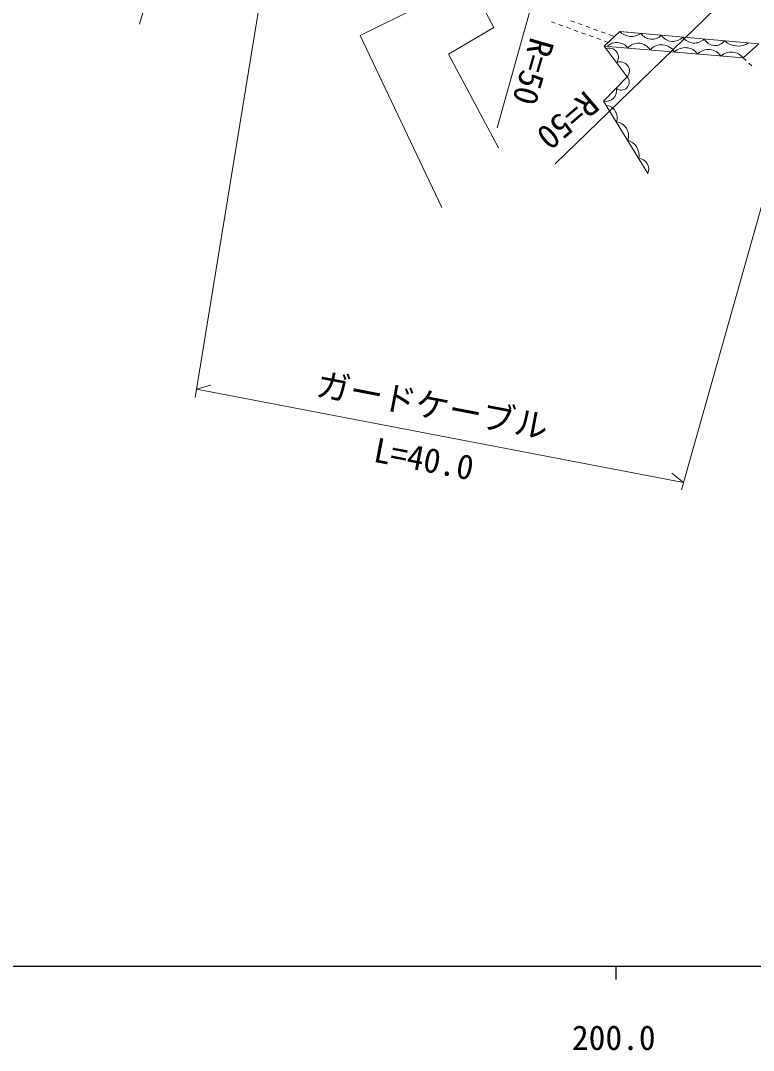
# Model space of a CAD drawing. Units: millimetres, scale not verified. Extents: x 40000 to 680000, y 20000 to 380000.
# Drawn here: x 223659 to 278246, y 198715 to 275408 of the extents above; entities that cross this region are included whole.
import ezdxf
from ezdxf.enums import TextEntityAlignment as Align

# ---------------------------------------------------------------- set-up
doc = ezdxf.new("R2010")
doc.units = ezdxf.units.MM
doc.header["$LTSCALE"] = 1000
for name, color, linetype, lineweight in [('M-BGD', 7, 'Continuous', 13), ('M-STR-HTXT', 7, 'Continuous', 13), ('M-TTL-BAND', 7, 'Continuous', 25)]:
    doc.layers.add(name, color=color, linetype=linetype, lineweight=lineweight)
doc.styles.add('ＭＳ ゴシック', font='')
doc.styles.get('ＭＳ ゴシック').set_extended_font_data('MS Gothic')

msp = doc.modelspace()

# ---------------------------------------------------------------- linework, layer by layer
at = {"layer": 'M-BGD'}
for p, q in [((264655, 275395), (264937, 275293)), ((263196, 275320), (263478, 275217)), ((263760, 275115), (264042, 275013)), ((264324, 274911), (264606, 274808)), ((264888, 274706), (265170, 274604)), ((265219, 275190), (265501, 275088)), ((265783, 274986), (266065, 274884)), ((266347, 274781), (266629, 274679)), ((266911, 274577), (267193, 274475)), ((248961, 274307), (255049, 261499)), ((265452, 274502), (265734, 274399)), ((266016, 274297), (266298, 274195)), ((266580, 274093), (266862, 273990)), ((267144, 273888), (267421, 273788)), ((267475, 274372), (267889, 274222)), ((277695, 272442), (277493, 272628)), ((278136, 272035), (277915, 272239))]:
    msp.add_line(p, q, dxfattribs=at)
for points in [[(248961, 274307), (257095, 278326), (258904, 274900), (255525, 272898), (259250, 265921)], [(267128, 273516), (268287, 274592), (278639, 273676)], [(267128, 273516), (268854, 271214), (267087, 269414), (270392, 264032)], [(267128, 273516), (277493, 272628), (278639, 273676)]]:
    msp.add_lwpolyline(points, dxfattribs=at)
for centre, radius, start, end in [((269165, 275451), 1228, 224.3767, 305.50286), ((270685, 274990), 970, 213.71979, 316.15977), ((272246, 274898), 1039, 213.92935, 315.95021), ((273849, 274787), 1052, 215.53824, 314.34132), ((275388, 274460), 909, 207.88251, 321.99705), ((277100, 274981), 1470, 227.36978, 302.50978), ((267515, 272681), 678, 323.23215, 110.50351), ((268074, 272788), 995, 35.45873, 134.75421), ((269665, 272687), 1034, 31.18693, 139.02601), ((271406, 272473), 1138, 31.44373, 138.76921), ((273173, 272261), 1133, 35.50154, 134.71141), ((274902, 272115), 1139, 35.1226, 135.09034), ((276596, 271908), 1151, 38.75299, 131.45995), ((268329, 271649), 682, 320.29498, 113.44068), ((268404, 270827), 594, 230.34415, 40.70712), ((267269, 270174), 780, 256.52743, 14.52384), ((267178, 268193), 918, 339.2622, 83.83613), ((267918, 266849), 1026, 339.72469, 83.37364), ((268553, 265365), 1175, 349.30108, 73.79725), ((269631, 264333), 818, 338.41123, 84.6871)]:
    msp.add_arc(centre, radius, start, end, dxfattribs=at)
msp.add_open_spline([(267644, 304423), (271964, 302730), (273138, 302257), (276724, 301051), (279874, 299991), (281703, 299600), (284853, 298540), (288838, 297200), (291074, 296438), (294951, 294811), (298411, 293359), (300238, 292297), (303607, 290647), (307032, 288969), (308865, 287851), (312344, 286292), (316323, 284509), (318601, 283616), (322688, 282100), (325957, 280887), (327797, 280225), (331126, 279187), (335537, 277812), (338008, 277017), (342503, 275948), (346715, 274946), (349093, 274395), (353391, 273880), (356370, 273522), (358067, 273586), (361067, 273607), (363379, 273624), (364677, 273720), (366974, 273988), (369021, 274227), (370236, 274183), (372173, 274887), (374436, 275709), (375559, 276543), (377562, 277881), (379469, 279154), (380410, 280049), (382162, 281528), (383667, 282799), (384634, 283392), (385951, 284857), (389862, 289209), (391473, 292128), (395012, 296787), (397266, 299754), (398382, 301533), (400783, 304381), (403025, 307042), (404204, 308615), (406689, 311050), (407631, 311973), (408277, 312362), (409357, 313119), (413768, 316211), (416546, 317487), (421325, 319973), (424859, 321811), (426933, 322665), (430634, 324137), (433505, 325279), (435155, 325825), (438119, 326696), (443804, 328365), (447130, 328771), (452951, 329875), (455751, 330406), (457325, 330722), (460164, 330964), (463555, 331252), (465472, 331084), (468875, 331100), (474829, 331128), (478164, 330922), (484117, 330991), (488435, 331041), (490851, 331186), (495168, 331263), (499867, 331348), (502522, 330864), (507199, 331318), (508609, 331455), (509382, 331668), (510765, 331971), (512213, 332289), (512699, 332429), (514440, 332924)], degree=3, knots=[0, 0, 0, 0, 1, 1, 1, 2, 2, 2, 3, 3, 3, 4, 4, 4, 5, 5, 5, 6, 6, 6, 7, 7, 7, 8, 8, 8, 9, 9, 9, 10, 10, 10, 11, 11, 11, 12, 12, 12, 13, 13, 13, 14, 14, 14, 15, 15, 15, 16, 16, 16, 17, 17, 17, 18, 18, 18, 19, 19, 19, 20, 20, 20, 21, 21, 21, 22, 22, 22, 23, 23, 23, 24, 24, 24, 25, 25, 25, 26, 26, 26, 27, 27, 27, 28, 28, 28, 29, 29, 29, 30, 30, 30, 30], dxfattribs=at)
at = {"layer": 'M-STR-HTXT'}
for p, q in [((240862, 304010), (232524, 275140)), ((245153, 299134), (236651, 247336)), ((267295, 296509), (259153, 267413)), ((285428, 286011), (263484, 264741)), ((284872, 282985), (272893, 240464)), ((236752, 247953), (237828, 248257)), ((236752, 247953), (273050, 241020)), ((273050, 241020), (272162, 241699))]:
    msp.add_line(p, q, dxfattribs=at)
at = {"layer": 'M-TTL-BAND'}
for p, q in [((40000, 205000), (579000, 205000)), ((268000, 205000), (268000, 204000))]:
    msp.add_line(p, q, dxfattribs=at)

# ---------------------------------------------------------------- texts
at = {"layer": 'M-STR-HTXT', "style": 'ＭＳ ゴシック'}
for rotation, p in [(253.891, (261850, 271603)), (220.463, (264426, 267961))]:
    msp.add_text('R=50', height=1833, rotation=rotation, dxfattribs=at).set_placement(p, align=Align.MIDDLE_CENTER)
for s, p in [('ガードケーブル', (245469, 246949)), ('L=40.0', (249759, 242031))]:
    msp.add_text(s, height=1833, rotation=349.187, dxfattribs=at).set_placement(p, align=Align.BOTTOM_LEFT)
at = {"layer": 'M-TTL-BAND', "style": 'ＭＳ ゴシック'}
msp.add_text('200.0', height=1833, dxfattribs=at).set_placement((267844, 198195), align=Align.BOTTOM_CENTER)

doc.saveas('drawing.dxf')
